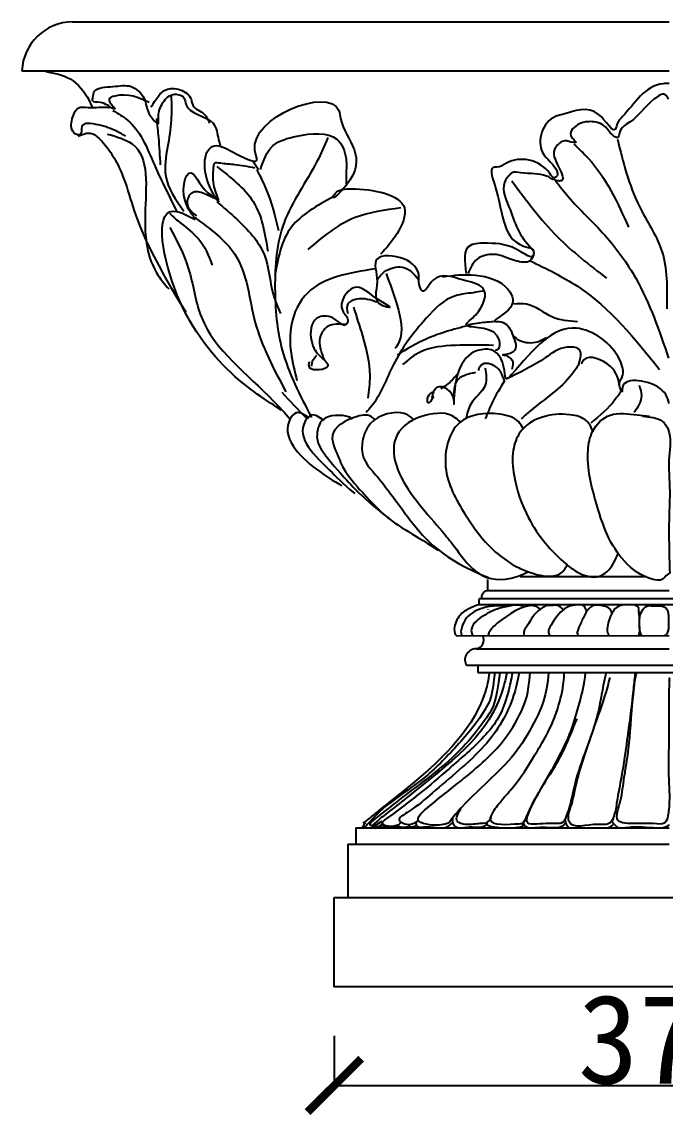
# Model space of a CAD drawing. Extents: x 3172 to 33391, y 13916 to 34175.
# Drawn here: x 11063 to 11424, y 20541 to 21155 of the extents above; entities that cross this region are included whole.
import ezdxf

# ---------------------------------------------------------------- set-up
doc = ezdxf.new("R2010")
doc.units = 0
doc.layers.get('0').update_dxf_attribs({"linetype": 'CONTINUOUS'})
doc.layers.get('DEFPOINTS').update_dxf_attribs({"linetype": 'CONTINUOUS'})
doc.dimstyles.new('ISO-25', dxfattribs={"dimtxt": 2.5, "dimasz": 2.5, "dimexe": 1.25, "dimexo": 0.625, "dimtad": 1, "dimdec": 4, "dimdsep": 46, "dimlunit": 6, "dimtxsty": 'Standard', "dimcen": 2.5, "dimadec": 0, "dimazin": 0, "dimtfac": 1, "dimtdec": 4, "dimtmove": 0, "dimatfit": 3, "dimfxl": 1, "dimtolj": 1, "dimtzin": 0, "dimarcsym": 0})

# ---------------------------------------------------------------- blocks, each defined once
blk = doc.blocks.new('_ARCHTICK')
at = {"color": 0, "linetype": 'ByBlock', "const_width": 0.15}
blk.add_lwpolyline([(-0.5, -0.5), (0.5, 0.5)], dxfattribs=at)
blk = doc.blocks.new('*D79')
at = {"color": 0, "linetype": 'ByBlock'}
for p, q in [((17919.97, 17815.6), (17919.97, 17786.6)), ((18294.97, 17815.6), (18294.97, 17786.6)), ((17919.97, 17787.85), (18294.97, 17787.85))]:
    blk.add_line(p, q, dxfattribs=at)
at = {"layer": 'DEFPOINTS', "color": 0, "linetype": 'ByBlock'}
for p in [(17919.97, 17816.22), (18294.97, 17816.22), (18294.97, 17787.85)]:
    blk.add_point(p, dxfattribs=at)
at = {"color": 0, "linetype": 'ByBlock', "xscale": 30, "yscale": 30, "zscale": 30, "rotation": 180}
blk.add_blockref('_ARCHTICK', (17919.97, 17787.85), dxfattribs=at)
at = {"color": 0, "linetype": 'ByBlock', "xscale": 30, "yscale": 30, "zscale": 30}
blk.add_blockref('_ARCHTICK', (18294.97, 17787.85), dxfattribs=at)
at = {"color": 0, "linetype": 'ByBlock', "insert": (18107.47, 17813.48), "char_height": 50, "attachment_point": 5}
blk.add_mtext('\\A1;375', dxfattribs=at)
blk = doc.blocks.new('A$C345E5835')
for p, q in [((44.86888, 647.41407), (379.30682, 647.41407)), ((16.58114, 620.00716), (379.30682, 620.00716)), ((277.5124, 334.71644), (277.5124, 328.39111)), ((295.81142, 336.36555), (365.68539, 336.36555)), ((277.5124, 328.39111), (379.30682, 328.39111)), ((272.83348, 320.34598), (272.83348, 323.76151)), ((485.58013, 323.76151), (272.83348, 323.76151)), ((485.58013, 320.36825), (272.83348, 320.36825)), ((259.94402, 303.1799), (379.30682, 303.05169)), ((271.21676, 295.83938), (379.30682, 295.83938)), ((492.74897, 286.43762), (265.86467, 286.43762)), ((272.1043, 286.43762), (272.1043, 282.56382)), ((272.1043, 282.56382), (486.5084, 282.56382)), ((203.75142, 195.31469), (203.75142, 186.58162)), ((203.75142, 195.31469), (379.30682, 195.31469)), ((199.22958, 186.21394), (199.18902, 156.05984)), ((199.22958, 186.21394), (379.40683, 186.21394)), ((199.18902, 156.05984), (379.30658, 156.25007))]:
    blk.add_line(p, q)
blk.add_lwpolyline([(191.63166, 156.24998), (566.81445, 156.24998), (566.81445, 106.25001), (191.63166, 106.25001)], close=True)
blk.add_arc((45.29829, 618.66005), 28.75722, 90.85558526, 177.31503727)
at = {"extrusion": (0, 0, -1)}
for centre, major_axis, start_param, end_param in [((277.61142, 324.48931), (0, 3.91764), 4.525528987, 6.193262157), ((271.30925, 300.47604), (0, 4.63793), 0.95254203, 3.165057838)]:
    blk.add_ellipse(centre, major_axis=major_axis, ratio=0.85, start_param=start_param, end_param=end_param, dxfattribs=at)
blk.add_ellipse((271.92783, 289.65006), major_axis=(-7.08028, 0), ratio=0.878605374, start_param=-1.470196288, end_param=0.5426469)
blk.add_spline([(29.90429, 619.59219), (43.59928, 615.39017), (54.09664, 603.67977), (56.2937, 598.80044)], degree=3)
for points, knots in [([(74.70718, 583.36484), (72.98182, 584.30199), (68.06918, 586.97037), (61.35582, 589.56298), (48.36899, 591.67056), (50.8043, 583.94504), (46.62329, 584.07117), (43.52509, 587.59212), (44.48344, 593.35898), (47.44873, 600.0309), (55.58826, 599.05263), (60.16571, 599.713), (67.56306, 599.35684), (60.70714, 603.04789), (55.92764, 602.05828), (56.43425, 605.64889), (57.16698, 610.78747), (67.94068, 610.79017), (77.97901, 612.86137), (87.17227, 603.98313), (85.54968, 597.24368), (93.72584, 588.61337), (92.57246, 595.87324), (94.46337, 600.84477), (99.66661, 607.98232), (108.14433, 606.00386), (107.90156, 595.97864), (125.30348, 594.49071), (126.15419, 583.32415), (127.4436, 579.1641), (127.80865, 577.98635)], [0, 0, 0, 0, 9.838417282, 28.012975677, 43.295341969, 51.89343413, 55.268777737, 60.040112693, 75.215603434, 87.378066869, 92.441089513, 112.693172855, 114.380844659, 124.219259979, 131.177350958, 134.549682234, 141.502286714, 159.120813638, 175.99754614, 192.697201372, 214.027608924, 223.570268325, 228.628765239, 244.175101769, 258.489093429, 269.161921776, 276.114526256, 308.522374621, 326.127765352, 333.080369832, 333.080369832, 333.080369832, 333.080369832]), ([(87.98255, 602.18955), (82.07692, 604.90821), (75.0749, 608.13161), (62.97441, 603.9979), (71.17587, 597.35327), (66.89017, 598.97918), (65.51654, 599.5003)], [0, 0, 0, 0, 32.767453827, 38.850770627, 50.163935046, 55.500345788, 55.500345788, 55.500345788, 55.500345788]), ([(89.00373, 599.5003), (90.24719, 601.61999), (92.36333, 605.22728), (97.33913, 610.55339), (105.92569, 610.14984), (111.8146, 605.54197), (111.95807, 598.88947), (119.40505, 596.81205), (120.96221, 592.51925), (121.68156, 590.53616)], [0, 0, 0, 0, 13.597295646, 23.139955048, 36.64133671, 50.955328371, 57.90793285, 71.084259158, 82.397426814, 82.397426814, 82.397426814, 82.397426814]), ([(161.96464, 429.68485), (147.84067, 438.88071), (101.48981, 465.71332), (90.17948, 551.56791), (116.74884, 534.07816), (103.79521, 547.69713), (110.40702, 573.22137), (118.06113, 551.05755), (125.62744, 549.20014), (127.73179, 544.71291), (115.68739, 562.28499), (119.16724, 582.51969), (135.2777, 574.31221), (150.72263, 565.90319), (139.18466, 592.03543), (193.02389, 612.96322), (196.22271, 581.46336), (214.78631, 570.05774), (189.46118, 546.42374), (193.36322, 553.66612), (209.00783, 554.37078), (236.64387, 549.5037), (227.44642, 527.99355), (220.87721, 520.63774), (217.66146, 517.03694)], [0, 0, 0, 0, 154.898220457, 222.885654733, 236.489124306, 249.939739106, 287.162605419, 317.194186285, 323.277503085, 327.048557891, 336.882834124, 387.580297758, 404.199504654, 427.703372083, 437.960168728, 526.299575416, 534.897662417, 605.897383968, 622.5970392, 626.368094006, 642.377339958, 695.337569762, 723.147993137, 749.816342402, 749.816342402, 749.816342402, 749.816342402]), ([(379.30682, 612.78616), (378.16686, 612.82873), (366.66005, 613.06547), (358.77553, 599.53482), (350.24596, 591.28249), (348.86564, 582.9369), (338.26994, 602.89651), (324.73941, 596.52756), (309.05742, 593.22915), (302.88467, 574.30979), (315.97041, 567.20986), (317.00928, 561.33878), (314.54279, 559.0476), (308.16607, 570.16722), (292.99251, 572.759), (284.53164, 565.66459), (278.02058, 566.26235), (287.72126, 541.09326), (285.12074, 523.8013), (303.8687, 520.10986), (303.42847, 513.59415), (290.97465, 522.68557), (281.87923, 523.29752), (263.05424, 523.26554), (264.6267, 513.00378), (265.65702, 506.27997)], [1.108560165, 1.108560165, 1.108560165, 1.108560165, 6.678471765, 57.703157895, 66.271540066, 72.769821321, 94.797806156, 128.19015775, 135.229256294, 174.980470825, 199.045147802, 203.493483754, 206.640335807, 212.934045029, 254.519426647, 264.473321607, 266.699481273, 284.49282508, 358.237972623, 363.214920103, 369.887424031, 381.874168467, 414.285313006, 430.02633594, 459.941830437, 459.941830437, 459.941830437, 459.941830437]), ([(100.23673, 605.7752), (100.37349, 601.27842), (100.66633, 591.65008), (98.1867, 576.9331), (94.98794, 558.73987), (102.87022, 547.6089), (107.38501, 541.23335)], [0, 0, 0, 0, 25.292488383, 54.155350864, 84.553221589, 125.307503233, 125.307503233, 125.307503233, 125.307503233]), ([(379.01945, 603.98238), (378.42448, 605.12128), (376.72205, 608.38008), (365.8552, 600.68722), (361.28245, 592.61411), (351.26623, 588.0378), (351.10551, 581.65567), (345.6628, 584.87771), (343.79738, 590.4063), (334.45938, 592.00304), (327.28163, 590.0908), (321.48553, 584.21107), (328.21746, 579.65127), (324.20317, 579.83196), (320.47256, 581.86039), (312.58317, 575.24839), (316.44796, 568.27534), (321.37132, 557.99087), (314.83272, 558.2454), (308.83007, 563.13345), (299.84639, 561.61365), (291.98339, 563.69294), (289.14213, 560.82234), (284.34754, 554.50395), (290.56888, 542.60849), (294.25895, 529.38507), (300.41857, 522.30813), (303.45198, 518.82298)], [0, 0, 0, 0, 6.081228124, 17.400467682, 49.627956137, 65.179527328, 70.512131358, 74.285206897, 89.836780984, 103.752955926, 114.425791135, 128.833987404, 134.915215528, 136.602887331, 145.208070627, 156.010685955, 178.189194292, 191.783683171, 195.159026778, 206.478259867, 230.345146221, 238.783512472, 241.169176043, 251.003455999, 280.111982295, 305.181172917, 329.506096614, 329.506096614, 329.506096614, 329.506096614]), ([(67.5589, 597.70747), (70.42612, 596.02691), (81.75698, 589.38554), (90.23345, 567.36528), (98.76084, 550.31162), (103.30028, 541.23335)], [0, 0, 0, 0, 16.871308965, 66.673201045, 123.362046369, 123.362046369, 123.362046369, 123.362046369]), ([(92.06728, 593.2254), (92.42832, 589.64103), (93.29995, 580.98762), (93.81054, 572.31164), (94.10964, 567.22937)], [0, 0, 0, 0, 20.304251942, 49.018710359, 49.018710359, 49.018710359, 49.018710359]), ([(48.15644, 583.36484), (49.8045, 584.01708), (54.81938, 586.00181), (59.83756, 582.43839), (67.14265, 573.97475), (75.93788, 557.33726), (83.16254, 525.63181), (108.43284, 484.54655)], [0, 0, 0, 0, 9.087280614, 27.651692152, 54.320041417, 99.230414353, 136.257649562, 136.257649562, 136.257649562, 136.257649562]), ([(64.38005, 584.51018), (69.55075, 583.07545), (89.22716, 577.61575), (83.91309, 539.65526), (86.89737, 511.92068), (96.76277, 500.11439), (98.84057, 497.6278)], [0, 0, 0, 0, 27.045379357, 102.917565469, 169.769603395, 187.606384951, 187.606384951, 187.606384951, 187.606384951]), ([(150.26344, 564.54692), (151.96374, 569.63639), (155.1356, 579.13064), (172.80383, 584.54107), (193.4794, 586.29848), (199.18794, 570.90734), (198.19687, 562.46959), (198.24657, 557.67727), (198.259, 556.47919)], [0, 0, 0, 0, 27.91547743, 52.075494399, 89.357146511, 111.280203684, 131.514195153, 138.258857705, 138.258857705, 138.258857705, 138.258857705]), ([(188.04718, 582.47521), (186.11279, 577.95775), (179.14359, 561.68228), (160.04156, 536.21476), (157.55041, 498.73988), (160.47779, 461.0562), (172.4577, 437.94634), (178.85654, 425.60265)], [0, 0, 0, 0, 27.244206022, 98.155040313, 167.800933373, 233.906991812, 309.699315107, 309.699315107, 309.699315107, 309.699315107]), ([(325.91798, 578.88276), (328.72654, 576.24488), (342.79841, 563.02813), (350.43834, 545.94376), (356.55344, 532.2692)], [0, 0, 0, 0, 20.312139752, 101.770981305, 101.770981305, 101.770981305, 101.770981305]), ([(350.42635, 581.57201), (353.56656, 568.75248), (358.83104, 547.26085), (378.76481, 518.30235), (378.27242, 497.90744), (377.99827, 486.55205)], [0, 0, 0, 0, 73.657807471, 123.485580395, 186.078824574, 186.078824574, 186.078824574, 186.078824574]), ([(147.19989, 565.44334), (143.38966, 566.13452), (136.83178, 567.32412), (129.92843, 567.738), (123.76988, 568.79663), (123.73436, 562.84502), (123.16309, 556.55), (125.43884, 550.85934), (126.77625, 547.51504)], [0, 0, 0, 0, 18.868227103, 32.474492621, 37.537515264, 44.490119744, 57.979448662, 77.205884282, 77.205884282, 77.205884282, 77.205884282]), ([(125.75507, 566.33975), (133.5931, 560.25524), (149.8682, 547.62121), (152.81865, 528.65956), (154.34816, 518.82977)], [0, 0, 0, 0, 50.153603832, 104.140265473, 104.140265473, 104.140265473, 104.140265473]), ([(148.22107, 564.54692), (150.01283, 560.98821), (155.51543, 550.05916), (158.47762, 538.36767), (160.47526, 530.48316)], [0, 0, 0, 0, 21.923057172, 67.327209648, 67.327209648, 67.327209648, 67.327209648]), ([(126.77625, 547.51504), (124.77774, 548.36828), (120.6101, 550.14761), (115.11269, 552.86464), (109.42011, 550.38526), (108.2222, 543.34092), (112.46704, 540.11341), (114.52206, 538.5509)], [0, 0, 0, 0, 11.319233089, 23.604849022, 27.377931031, 41.213262573, 54.19701187, 54.19701187, 54.19701187, 54.19701187]), ([(291.19779, 558.26523), (299.1641, 547.39434), (314.07394, 527.04828), (334.69569, 511.03932), (344.29926, 503.58393)], [0, 0, 0, 0, 72.546653403, 135.779088909, 135.779088909, 135.779088909, 135.779088909]), ([(315.70616, 558.26523), (318.03415, 555.23947), (326.32071, 544.46914), (344.30295, 528.27611), (365.52941, 498.54108), (373.83196, 474.05949), (379.01945, 458.7632)], [0, 0, 0, 0, 20.588329828, 73.285146916, 127.097798805, 216.712079078, 216.712079078, 216.712079078, 216.712079078]), ([(125.75507, 546.61863), (129.53189, 543.40062), (139.77225, 534.67542), (155.05052, 518.24254), (155.38191, 498.09348), (159.97369, 487.41189), (161.49644, 483.8696)], [0, 0, 0, 0, 26.24231733, 71.152690266, 114.143130432, 135.473537983, 135.473537983, 135.473537983, 135.473537983]), ([(191.11072, 549.30787), (182.08381, 544.32953), (163.58407, 534.12693), (160.17733, 515.11742), (158.43289, 505.38355)], [0, 0, 0, 0, 50.329901627, 103.146064432, 103.146064432, 103.146064432, 103.146064432]), ([(228.89446, 543.03297), (220.03936, 541.8757), (199.88953, 539.24233), (185.10273, 526.73629), (176.81417, 519.72619)], [0, 0, 0, 0, 43.387834571, 98.729261225, 98.729261225, 98.729261225, 98.729261225]), ([(99.27919, 540.07289), (101.41005, 538.14069), (106.73721, 533.31019), (117.7365, 525.46046), (121.19661, 516.25576), (123.1754, 510.99171)], [0, 0, 0, 0, 15.225233566, 38.06307866, 68.57053309, 68.57053309, 68.57053309, 68.57053309]), ([(113.50088, 537.65448), (122.1305, 531.32959), (142.52757, 516.38002), (144.60132, 477.12829), (157.72571, 452.67755), (164.55999, 439.94528)], [0, 0, 0, 0, 53.689643155, 126.901412001, 206.446938721, 206.446938721, 206.446938721, 206.446938721]), ([(99.57378, 532.10494), (103.46239, 524.68899), (111.82336, 508.74384), (115.84588, 469.69738), (147.09585, 446.78457), (163.91689, 428.00932), (167.02845, 424.53627)], [0, 0, 0, 0, 47.002143707, 101.060040289, 215.75638787, 241.788329941, 241.788329941, 241.788329941, 241.788329941]), ([(281.99593, 463.25206), (285.06348, 463.01212), (285.32652, 478.84147), (259.45293, 473.97145), (274.65672, 485.13759), (279.40183, 499.38241), (262.0651, 502.54195), (248.2757, 508.17467), (241.30263, 492.73247), (238.72126, 501.40786), (239.7984, 507.84305), (231.8538, 516.40023), (211.01146, 517.2918), (218.09052, 501.32111), (212.1184, 489.31979), (225.10999, 486.71868), (212.06925, 493.27411), (203.65556, 504.52889), (192.09318, 486.86473), (200.51977, 481.20717), (197.26585, 475.32037), (191.14816, 483.25343), (178.4414, 482.25667), (177.7709, 470.70382), (180.46114, 463.40028), (183.97503, 459.32078), (192.61816, 452.88643), (176.39203, 450.83308), (177.51566, 455.61625), (177.83535, 456.97716)], [0, 0, 0, 0, 15.269045659, 46.292529688, 59.466731337, 88.915734064, 109.304848101, 136.30762589, 151.859192372, 162.524393194, 169.269059561, 190.870053934, 216.185152687, 239.791475433, 265.585740177, 272.543831157, 280.979485639, 311.95439892, 337.640879152, 350.484117516, 354.255172322, 367.858641895, 383.047702594, 407.190871371, 417.856072193, 426.289619649, 438.452079911, 455.412843414, 462.157505966, 462.157505966, 462.157505966, 462.157505966]), ([(303.45198, 517.03015), (302.93815, 515.63057), (301.5045, 511.72556), (290.76207, 513.47339), (282.63915, 518.4339), (270.30672, 515.13881), (267.92738, 509.30728), (266.68942, 506.27318)], [0, 0, 0, 0, 7.542113024, 21.043501918, 42.389166679, 58.398413836, 75.762213657, 75.762213657, 75.762213657, 75.762213657]), ([(215.6191, 502.69431), (216.81042, 504.29517), (219.94513, 508.50745), (231.38444, 511.92559), (236.41321, 505.91381), (239.10628, 502.69431)], [0, 0, 0, 0, 10.800495644, 28.419029496, 48.733299347, 48.733299347, 48.733299347, 48.733299347]), ([(301.40961, 513.44449), (310.57479, 508.98939), (340.37962, 494.50155), (360.19294, 469.67826), (373.91354, 452.4883)], [0, 0, 0, 0, 51.509790929, 167.507985119, 167.507985119, 167.507985119, 167.507985119]), ([(214.59791, 508.96921), (200.09239, 506.56223), (177.62355, 502.83385), (163.96397, 473.57472), (168.12533, 456.64326), (170.68708, 446.22018)], [0, 0, 0, 0, 67.371748076, 104.357821747, 163.590413141, 163.590413141, 163.590413141, 163.590413141]), ([(220.72501, 506.27997), (222.84049, 500.44583), (227.28822, 488.1798), (231.12062, 472.58969), (226.57106, 465.32958), (225.83092, 464.14848)], [0, 0, 0, 0, 35.210779382, 74.029296786, 81.571406398, 81.571406398, 81.571406398, 81.571406398]), ([(252.38165, 504.48714), (258.44341, 505.24064), (271.27082, 506.83513), (289.64192, 500.78454), (294.32909, 486.465), (278.40228, 478.94703), (285.1196, 479.62087), (289.77419, 476.97481), (292.12293, 470.59421), (295.60254, 461.4733), (284.50079, 460.46012), (287.69062, 460.65923), (289.27649, 459.58783), (292.42008, 457.34308), (291.68564, 454.45655), (291.18657, 452.49509)], [0, 0, 0, 0, 30.424881498, 64.382588938, 86.302746046, 103.002396162, 106.377739769, 113.923897318, 129.008123191, 146.204300934, 153.162391913, 154.850063717, 158.623139257, 163.394471516, 173.511465343, 173.511465343, 173.511465343, 173.511465343]), ([(215.6191, 490.1445), (211.98605, 491.39966), (206.45864, 493.3093), (197.938, 489.71651), (198.82864, 485.83663), (199.28018, 483.8696)], [0, 0, 0, 0, 18.868227784, 28.706645066, 38.823638894, 38.823638894, 38.823638894, 38.823638894]), ([(274.84766, 496.41941), (273.15598, 496.10041), (268.08095, 495.14344), (255.29097, 494.15919), (239.69521, 477.98519), (224.21722, 457.50455), (217.59642, 437.41055), (210.54096, 429.47212), (209.492, 428.29189)], [0, 0, 0, 0, 8.605183295, 25.815549886, 61.682086963, 119.248778629, 167.540804237, 175.974348641, 175.974348641, 175.974348641, 175.974348641]), ([(202.34373, 487.45526), (204.09911, 482.10385), (208.23336, 469.5003), (212.51402, 452.28205), (211.03918, 440.54548), (210.51318, 436.35962)], [0, 0, 0, 0, 31.502195693, 74.193457049, 97.860031244, 97.860031244, 97.860031244, 97.860031244]), ([(292.21897, 489.2413), (294.66553, 489.44089), (302.74648, 490.10014), (312.45051, 480.58997), (322.99876, 479.76757), (327.96035, 479.38074)], [0, 0, 0, 0, 11.813709859, 39.020644616, 63.183502379, 63.183502379, 63.183502379, 63.183502379]), ([(266.6782, 477.5947), (268.37602, 477.91702), (273.08908, 478.81176), (277.89811, 479.16289), (280.97475, 479.38753)], [0, 0, 0, 0, 8.605190387, 23.887556679, 23.887556679, 23.887556679, 23.887556679]), ([(198.259, 477.5947), (194.51793, 477.93087), (188.09416, 478.50811), (182.25283, 469.95551), (183.9865, 463.04564), (185.65728, 458.76415), (186.00481, 457.87357)], [0, 0, 0, 0, 16.960756307, 29.123219742, 49.427471684, 54.760072095, 54.760072095, 54.760072095, 54.760072095]), ([(268.72056, 477.5947), (259.96539, 475.34969), (244.99405, 471.51072), (232.17474, 463.77481), (226.8521, 460.56282)], [0, 0, 0, 0, 44.838006981, 76.672975211, 76.672975211, 76.672975211, 76.672975211]), ([(379.30682, 433.44953), (378.59036, 436.87314), (374.52838, 445.53467), (352.07904, 448.81527), (353.26133, 439.09576), (350.19898, 444.67379), (354.70862, 448.89937), (350.73765, 464.77942), (320.85652, 485.64446), (302.81335, 462.97789), (287.52165, 445.50406), (287.10976, 457.02633), (282.75474, 463.85975), (264.23701, 463.65472), (258.86804, 450.59256), (258.70194, 431.81858), (259.36313, 439.90019), (248.61164, 445.91225), (246.90417, 438.99233), (246.25456, 436.35962)], [9.509637724, 9.509637724, 9.509637724, 9.509637724, 28.918013275, 62.384355593, 64.608523569, 69.58280215, 80.924267412, 98.856332945, 150.997761784, 228.503055953, 234.796765175, 243.967731629, 271.125146793, 273.351306459, 334.071593201, 338.519932968, 342.968272735, 363.484664716, 376.083431035, 376.083431035, 376.083431035, 376.083431035]), ([(291.19779, 472.20942), (292.148, 471.24693), (295.38316, 467.96997), (303.73588, 466.53576), (308.6504, 469.31422), (310.60025, 470.41659)], [0, 0, 0, 0, 7.15699583, 24.367362421, 35.686601979, 35.686601979, 35.686601979, 35.686601979]), ([(178.85654, 454.28792), (179.08013, 455.52857), (179.49928, 457.85439), (181.14993, 459.70117), (181.92008, 460.56282)], [0, 0, 0, 0, 6.95260448, 13.033832604, 13.033832604, 13.033832604, 13.033832604]), ([(280.97475, 465.94131), (273.90272, 466.08154), (260.29216, 466.35143), (241.25493, 464.65497), (233.14011, 457.87742), (229.91565, 455.18433)], [0, 0, 0, 0, 35.44114404, 68.208591576, 89.813822231, 89.813822231, 89.813822231, 89.813822231]), ([(328.80172, 455.49571), (329.74338, 458.82273), (331.37157, 464.57533), (318.75088, 465.79379), (307.29133, 456.38456), (295.81572, 450.81923), (288.39144, 447.21869)], [0, 0, 0, 0, 15.569179647, 26.920006605, 49.834869592, 91.827372701, 91.827372701, 91.827372701, 91.827372701]), ([(351.70087, 442.48896), (350.96888, 446.64026), (349.46144, 455.18933), (332.89949, 461.66115), (330.53603, 456.3638), (330.14873, 455.49571)], [0, 0, 0, 0, 23.957979453, 49.33849951, 54.312784739, 54.312784739, 54.312784739, 54.312784739]), ([(287.04443, 446.03626), (285.96342, 449.17808), (284.19828, 454.30824), (274.66416, 456.94282), (272.94089, 453.41089), (272.22734, 451.94842)], [0, 0, 0, 0, 17.93576227, 29.286589228, 37.308147162, 37.308147162, 37.308147162, 37.308147162]), ([(328.80172, 455.49571), (327.51345, 453.48467), (320.91237, 443.18011), (307.55867, 434.70214), (298.24712, 426.34442), (296.4735, 424.75248)], [0, 0, 0, 0, 12.97208791, 66.468626669, 79.056050229, 79.056050229, 79.056050229, 79.056050229]), ([(251.36047, 441.73811), (252.77509, 442.58543), (256.39897, 444.75601), (258.97852, 447.89326), (260.55111, 449.80584)], [0, 0, 0, 0, 8.435654482, 21.609859061, 21.609859061, 21.609859061, 21.609859061]), ([(270.88032, 450.76599), (267.22435, 449.9429), (258.20513, 447.91236), (258.55136, 439.32085), (258.75724, 434.21193)], [0, 0, 0, 0, 16.951554162, 41.819223436, 41.819223436, 41.819223436, 41.819223436]), ([(276.26836, 453.13085), (276.80139, 449.82599), (278.05532, 442.05144), (267.52144, 434.76237), (266.07436, 427.62386), (265.49229, 424.75248)], [0, 0, 0, 0, 17.793343808, 41.858024799, 58.05130486, 58.05130486, 58.05130486, 58.05130486]), ([(287.04443, 446.03626), (284.66274, 442.14723), (280.46107, 435.28642), (277.53556, 427.93623), (276.26836, 424.75248)], [0, 0, 0, 0, 24.871406025, 43.87679927, 43.87679927, 43.87679927, 43.87679927]), ([(362.47695, 443.67139), (363.16006, 441.68403), (364.98789, 436.36634), (361.78734, 431.40618), (359.78293, 428.29977)], [0, 0, 0, 0, 11.341469003, 30.346864789, 30.346864789, 30.346864789, 30.346864789]), ([(247.27574, 437.25604), (246.04041, 435.23978), (243.81714, 431.61104), (243.60765, 438.0114), (246.0291, 439.28803), (247.27574, 439.94528)], [0, 0, 0, 0, 8.433543114, 15.17820948, 22.335200194, 22.335200194, 22.335200194, 22.335200194]), ([(353.04788, 441.30653), (351.75916, 439.29771), (347.18428, 432.16655), (340.40579, 426.47551), (335.53676, 422.38761)], [0, 0, 0, 0, 12.972087457, 46.050102863, 46.050102863, 46.050102863, 46.050102863]), ([(177.51246, 425.15678), (174.99632, 426.96682), (170.86811, 429.93652), (159.75866, 416.45952), (177.15029, 398.51868), (191.0833, 390.00151), (195.95985, 387.38084)], [0, 0, 0, 0, 13.053206449, 21.416304799, 78.022532111, 105.842298934, 105.842298934, 105.842298934, 105.842298934]), ([(185.87227, 423.84645), (183.35613, 425.65648), (179.22791, 428.62619), (168.11846, 415.14918), (187.0833, 398.69443), (195.61153, 389.01876), (203.27468, 382.79468)], [0, 0, 0, 0, 13.053206449, 21.416304799, 78.022532111, 105.842298934, 105.842298934, 105.842298934, 105.842298934]), ([(201.7972, 424.61588), (201.20703, 425.09392), (198.85665, 426.99774), (184.37467, 427.49371), (181.20815, 414.61407), (184.40296, 406.20066), (195.05233, 394.51536), (207.10626, 380.50159), (224.89935, 366.86111)], [0, 0, 0, 0, 4.241705343, 16.892826405, 23.699765818, 35.076902926, 67.415182052, 103.990520289, 103.990520289, 103.990520289, 103.990520289]), ([(214.28291, 424.17226), (213.78483, 424.85907), (211.80252, 427.00804), (206.21596, 427.44981), (187.59777, 418.82078), (192.92246, 405.73324), (197.35315, 394.91526), (208.15123, 382.46709), (222.78088, 367.07067), (232.53399, 362.15693), (249.88437, 351.10972)], [5.147515133, 5.147515133, 5.147515133, 5.147515133, 9.859084831, 21.788703973, 31.773359558, 49.684597712, 68.236347129, 99.177331006, 138.834710773, 170.560602577, 170.560602577, 170.560602577, 170.560602577]), ([(236.1687, 424.28738), (234.73754, 425.77112), (229.18463, 430.11845), (211.34515, 426.14084), (204.40988, 404.15669), (217.12454, 391.98085), (236.36556, 363.79484), (252.38852, 346.10534), (278.02163, 335.70831)], [5.69934258, 5.69934258, 5.69934258, 5.69934258, 16.898327852, 43.832032012, 60.488499477, 98.577850249, 156.807849884, 237.335610366, 237.335610366, 237.335610366, 237.335610366]), ([(262.49898, 422.75955), (260.56809, 424.56977), (255.26697, 429.53964), (223.67451, 423.77332), (221.74805, 395.02481), (247.94795, 366.95273), (264.30406, 346.77829), (274.96594, 329.09936), (298.08316, 337.6088), (300.26834, 339.08436)], [0, 0, 0, 0, 14.307890494, 39.281405425, 105.022149979, 165.151466776, 184.952233306, 256.243136989, 270.353077304, 270.353077304, 270.353077304, 270.353077304]), ([(297.56778, 419.29268), (296.833, 420.65821), (294.04915, 425.28547), (280.75252, 428.96805), (257.65978, 426.18245), (250.64499, 395.02481), (262.97436, 374.39352), (274.91843, 355.79154), (288.75346, 343.63251), (302.64542, 338.04453), (310.78973, 335.83687), (319.06257, 337.44885), (321.20736, 340.98911), (322.46512, 343.06521)], [2.551179003, 2.551179003, 2.551179003, 2.551179003, 11.04572593, 32.582468253, 73.44392667, 119.181944734, 171.318338463, 202.589383811, 248.214592841, 263.242404227, 284.985085011, 294.078581824, 306.972584018, 306.972584018, 306.972584018, 306.972584018]), ([(336.79466, 417.22549), (335.88465, 419.72572), (333.36883, 425.00582), (316.99498, 429.44853), (297.09386, 423.85731), (290.95344, 406.05345), (292.29905, 389.2526), (300.1998, 366.15086), (314.71041, 348.47717), (328.67022, 337.72841), (338.05949, 334.59055), (346.83995, 340.24315), (349.19508, 345.44675), (350.77458, 349.25004)], [5.408943512, 5.408943512, 5.408943512, 5.408943512, 19.634217897, 37.930493528, 92.293692742, 112.421636307, 139.129298732, 186.309670441, 248.272152927, 262.09313318, 285.988256041, 294.927889422, 317.413657935, 317.413657935, 317.413657935, 317.413657935]), ([(379.68008, 338.43348), (378.70507, 337.6547), (377.32011, 336.54848), (374.82124, 333.60504), (366.42886, 335.35413), (356.11168, 341.60755), (344.81935, 356.8873), (337.69846, 379.37126), (332.28462, 400.65165), (335.61646, 418.78887), (346.11011, 429.35599), (358.77885, 427.05906), (366.03547, 426.46646), (368.32718, 426.27931)], [0, 0, 0, 0, 6.985142072, 9.922053648, 20.829627645, 46.561643623, 79.582071374, 122.751134253, 179.941184497, 200.129055516, 225.131153486, 252.835383691, 265.623103393, 265.623103393, 265.623103393, 265.623103393]), ([(364.40579, 426.16537), (368.48117, 425.92405), (374.66171, 425.55808), (381.12995, 416.04981), (378.41308, 401.9769), (380.04126, 386.65032), (378.95214, 364.71813), (379.37028, 349.46151), (379.68008, 338.15759)], [0, 0, 0, 0, 20.911129138, 31.712909451, 59.755194777, 97.122881122, 119.443578962, 183.2759796, 183.2759796, 183.2759796, 183.2759796]), ([(272.83348, 320.34598), (271.88173, 320.26487), (270.84989, 319.94198), (264.7827, 317.56194), (260.24471, 312.86365), (258.16112, 306.48541), (259.74399, 303.1799)], [6.764544279, 6.764544279, 6.764544279, 6.764544279, 10.606290335, 23.846578515, 37.316076948, 50.135295449, 50.135295449, 50.135295449, 50.135295449]), ([(290.52051, 319.71204), (286.45662, 320.03054), (279.63962, 319.59132), (274.15878, 318.80227), (266.67913, 315.09334), (263.49244, 310.21975), (262.44872, 305.10907), (263.01462, 303.41269)], [3.385206773, 3.385206773, 3.385206773, 3.385206773, 4.656630874, 9.316272642, 22.038278031, 44.109085153, 49.314985474, 49.314985474, 49.314985474, 49.314985474]), ([(297.62333, 319.32323), (297.41457, 319.53251), (295.55796, 321.05305), (282.32403, 318.53932), (274.82985, 314.06798), (268.50636, 309.80414), (268.34174, 305.03331), (269.20231, 303.2575)], [4.257155611, 4.257155611, 4.257155611, 4.257155611, 5.881788894, 17.636184975, 29.599279707, 48.072090739, 52.370855109, 52.370855109, 52.370855109, 52.370855109]), ([(306.88951, 317.79932), (306.12644, 318.87553), (300.78, 321.95847), (288.08225, 314.61559), (278.96843, 306.96654), (277.86506, 303.41269)], [0, 0, 0, 0, 6.55395412, 35.151459614, 50.9795353, 50.9795353, 50.9795353, 50.9795353]), ([(319.9184, 317.79932), (318.87444, 318.80929), (317.13008, 320.49686), (313.52704, 319.98557), (310.56201, 320.17866), (306.62639, 317.90612), (303.08227, 314.52546), (300.53264, 309.3178), (298.14335, 306.64797), (297.79504, 304.80941), (298.14862, 303.10231)], [0, 0, 0, 0, 7.09429024, 11.853885044, 17.064130477, 21.51801596, 34.376531082, 42.693685446, 52.944085719, 54.266156071, 54.266156071, 54.266156071, 54.266156071]), ([(333.00907, 316.88002), (332.72138, 317.94283), (332.00771, 320.57937), (326.51318, 320.55897), (319.13952, 318.38639), (315.29861, 311.98653), (310.91185, 305.86932), (312.38029, 303.2575)], [0, 0, 0, 0, 5.620691963, 13.943478894, 22.152462012, 44.304943347, 55.034563617, 55.034563617, 55.034563617, 55.034563617]), ([(347.14699, 315.7309), (346.92674, 316.67778), (346.43689, 318.78368), (341.81756, 319.86041), (336.04879, 321.00536), (332.29179, 315.51882), (329.93456, 310.4249), (328.38537, 306.83773), (327.53161, 304.50697), (328.41837, 303.27983)], [0, 0, 0, 0, 5.060516287, 11.254725887, 21.648287446, 31.172225734, 42.981453651, 53.10248264, 54.780197108, 54.780197108, 54.780197108, 54.780197108]), ([(362.3746, 316.03821), (362.43914, 317.11623), (362.64908, 320.62245), (355.39854, 320.73824), (349.11613, 319.41707), (345.65678, 312.71181), (344.34044, 307.70349), (344.83922, 304.35054), (345.56709, 303.20224)], [0, 0, 0, 0, 5.497228989, 17.879613765, 25.63562825, 37.873734905, 54.932289735, 55.870976932, 55.870976932, 55.870976932, 55.870976932]), ([(363.86495, 303.27983), (362.84709, 305.38932), (362.9429, 310.17314), (362.2779, 314.93768), (366.17782, 319.96502), (370.86183, 320.66939), (374.27242, 320.00065), (376.18714, 320.31387), (376.79965, 320.41407)], [71.942737081, 71.942737081, 71.942737081, 71.942737081, 77.847556955, 93.464532378, 101.33676389, 108.90890571, 115.427307712, 118.493265224, 118.493265224, 118.493265224, 118.493265224]), ([(368.99441, 319.90237), (369.67333, 319.89926), (372.42355, 319.88667), (378.20599, 320.11957), (379.09001, 314.47929), (378.83844, 310.21823), (379.14529, 306.82769), (378.28525, 304.35993), (377.49384, 303.39452), (376.7847, 303.11368), (376.62681, 303.05115)], [0, 0, 0, 0, 3.440131389, 13.93568479, 23.117770314, 29.99189112, 39.165346197, 41.580882385, 44.564676018, 45.419229495, 45.419229495, 45.419229495, 45.419229495]), ([(362.33217, 316.42037), (362.46871, 314.5794), (362.68482, 311.66546), (362.46881, 307.6075), (362.87453, 305.30978), (362.09704, 303.27983)], [0, 0, 0, 0, 10.384306821, 16.436559406, 23.030396589, 23.030396589, 23.030396589, 23.030396589]), ([(281.61763, 282.56382), (280.35974, 269.92474), (275.01856, 258.07595), (261.7754, 242.56237), (238.50587, 218.24694), (220.6424, 209.62601), (208.18498, 194.8157), (206.70011, 195.52651), (208.98732, 197.98878), (209.35569, 198.38534)], [1.495768759, 1.495768759, 1.495768759, 1.495768759, 17.753598602, 74.049145534, 129.751034198, 225.048501069, 230.927673878, 246.240333226, 249.179919631, 249.179919631, 249.179919631, 249.179919631]), ([(278.62089, 282.56382), (277.96018, 277.82501), (272.55628, 254.41468), (250.52175, 231.27556), (218.52699, 206.75237), (212.88589, 201.88928), (207.71489, 197.91039)], [860.511095193, 860.511095193, 860.511095193, 860.511095193, 882.254815529, 1050.428122672, 1095.533165017, 1104.042131708, 1104.042131708, 1104.042131708, 1104.042131708]), ([(284.51886, 282.56382), (282.31998, 265.63623), (276.41152, 255.5987), (260.83522, 235.04669), (233.33487, 215.37329), (218.76204, 203.65767), (209.83029, 196.80515), (214.30582, 196.19679), (217.31581, 198.28325), (218.59122, 199.16733)], [1.960734393, 1.960734393, 1.960734393, 1.960734393, 29.616504652, 100.593634252, 179.770059095, 211.999300771, 222.669010201, 233.426325948, 241.335995394, 241.335995394, 241.335995394, 241.335995394]), ([(288.40985, 282.56382), (287.9134, 279.88449), (281.31607, 252.93351), (263.70497, 237.13457), (221.79162, 203.93225), (217.02267, 200.34452), (213.1481, 196.81834)], [865.496153425, 865.496153425, 865.496153425, 865.496153425, 882.254815529, 1050.428122672, 1095.533165017, 1104.042131708, 1104.042131708, 1104.042131708, 1104.042131708]), ([(291.49195, 282.56382), (290.66309, 278.06449), (287.53953, 263.45669), (280.62605, 250.07753), (254.45477, 227.16212), (239.27776, 213.79851), (215.54144, 196.60983), (226.37403, 195.52651), (228.66124, 197.98878), (229.02961, 198.38534)], [4.456941438, 4.456941438, 4.456941438, 4.456941438, 17.753598602, 74.049145534, 129.751034198, 225.048501069, 230.927673878, 246.240333226, 249.179919631, 249.179919631, 249.179919631, 249.179919631]), ([(295.35002, 282.56382), (294.36118, 276.97156), (290.4338, 262.03959), (277.24672, 239.47517), (251.52178, 219.73582), (237.86099, 206.91258), (225.27653, 199.66281), (233.97974, 196.19679), (236.98973, 198.28325), (238.26514, 199.16733)], [6.055975244, 6.055975244, 6.055975244, 6.055975244, 29.616504652, 100.593634252, 179.770059095, 211.999300771, 222.669010201, 233.426325948, 241.335995394, 241.335995394, 241.335995394, 241.335995394]), ([(311.80668, 282.56382), (310.66401, 268.8321), (304.64585, 255.82312), (291.22993, 231.83007), (272.54929, 217.64314), (258.42381, 201.76191), (255.82402, 197.96685), (250.802, 196.71568), (247.46749, 196.46578), (234.74308, 199.10338), (251.7014, 213.11344), (264.38181, 222.91852), (285.36396, 240.52944), (296.89188, 260.24857), (300.48457, 269.97601), (301.38127, 282.56382)], [4.703234961, 4.703234961, 4.703234961, 4.703234961, 47.043490722, 92.219002833, 186.768711192, 204.742299354, 207.252257053, 211.030643147, 228.99680828, 239.670657783, 260.698244588, 307.755066426, 366.572640699, 413.297836889, 451.227182851, 451.227182851, 451.227182851, 451.227182851]), ([(327.55386, 256.44292), (324.84648, 250.07753), (317.85243, 231.40571), (305.66926, 216.12877), (300.54519, 204.08541), (297.48148, 198.01466), (298.0766, 197.66019), (291.50589, 197.28421), (276.09267, 195.88443), (281.74456, 206.32845), (287.14642, 212.74509), (296.64468, 223.34288), (304.31556, 236.71021), (311.98647, 249.22881), (317.83562, 263.57035), (320.34976, 276.04014), (320.58037, 282.56382)], [66.948699042, 66.948699042, 66.948699042, 66.948699042, 93.544479436, 157.677156429, 175.949866239, 186.779312143, 189.669570934, 195.864959766, 222.346123554, 233.179007193, 248.078036624, 270.804629511, 326.633715431, 361.953057157, 394.570490564, 417.82505587, 417.82505587, 417.82505587, 417.82505587]), ([(344.083, 282.56382), (342.45378, 276.2488), (339.4773, 256.18836), (333.17498, 241.31533), (325.64162, 218.65573), (323.63063, 205.58264), (319.83588, 197.74573), (314.99515, 197.69514), (308.36357, 198.16288), (297.13406, 195.70426), (305.21803, 214.21915), (313.56577, 226.94994), (323.04158, 246.04611), (324.84648, 250.07753), (332.05557, 276.11138), (332.40618, 282.38933), (332.41512, 282.56382)], [8.021605961, 8.021605961, 8.021605961, 8.021605961, 41.564836688, 100.012589437, 141.633606548, 171.918329882, 179.426847423, 183.25770941, 194.089185772, 217.578676922, 231.091300897, 286.023072831, 324.160038916, 385.420528298, 400.655444005, 401.090772265, 401.090772265, 401.090772265, 401.090772265]), ([(360.28338, 282.56382), (359.95894, 279.71318), (358.17123, 262.11585), (356.34575, 249.38955), (353.29858, 226.56347), (350.22103, 211.82353), (349.17242, 203.25662), (345.82919, 196.31911), (337.4552, 198.65806), (323.99374, 193.93554), (322.51227, 202.52483), (325.13449, 208.80548), (326.97436, 219.60701), (335.60015, 248.71499), (342.97038, 265.84858), (346.28966, 279.64203)], [7.79787966, 7.79787966, 7.79787966, 7.79787966, 21.225977952, 83.744201928, 124.510731181, 151.342409386, 167.287642451, 174.835033373, 189.140191735, 216.720098978, 222.028033476, 233.666927389, 254.523991866, 283.295015904, 403.466007792, 403.466007792, 403.466007792, 403.466007792]), ([(379.71931, 277.97001), (379.45637, 282.89451), (378.91694, 262.43083), (379.36281, 247.64178), (378.67865, 225.31682), (379.89821, 209.72695), (378.61958, 201.96342), (377.42402, 196.84644), (366.96431, 198.43551), (359.89847, 197.22913), (348.18064, 198.77785), (352.90804, 210.92323), (353.43631, 219.75967), (356.62544, 237.78324), (357.9181, 254.50563), (360.31258, 283.1337), (361.60394, 282.56449)], [0, 0, 0, 0, 35.53273833, 83.20487956, 130.877020791, 162.54006083, 169.14984682, 176.833810008, 187.330514259, 211.41459047, 219.455581619, 237.502058882, 262.948951933, 276.84706743, 338.396818277, 406.362149747, 406.362149747, 406.362149747, 406.362149747]), ([(279.71602, 200.96277), (278.45973, 199.16357), (276.36973, 197.4901), (271.70952, 197.94537), (266.89477, 196.38298), (257.93412, 199.12778), (261.49474, 203.69525), (262.86946, 206.75509)], [189.091422147, 189.091422147, 189.091422147, 189.091422147, 200.803081725, 204.604420545, 218.891018234, 227.188261816, 242.339103556, 242.339103556, 242.339103556, 242.339103556]), ([(213.1481, 196.59887), (213.13611, 196.44733), (213.02799, 195.08167), (216.9292, 194.95465), (217.97062, 196.34121), (218.28591, 196.76098)], [0, 0, 0, 0, 0.825656406, 7.440510752, 10.312684833, 10.312684833, 10.312684833, 10.312684833]), ([(213.17538, 196.84725), (213.56301, 196.69632), (214.40681, 196.36775), (215.84365, 196.01408), (217.39972, 196.50892), (218.1181, 197.19131), (218.48247, 197.53743)], [0, 0, 0, 0, 2.111224407, 4.595735562, 7.163641467, 9.806622037, 9.806622037, 9.806622037, 9.806622037]), ([(227.33955, 196.13869), (225.57285, 196.04788), (222.96529, 195.91385), (219.35068, 195.80357), (218.42533, 196.73034), (218.10509, 197.18581)], [0, 0, 0, 0, 9.040648491, 13.343418416, 16.283940414, 16.283940414, 16.283940414, 16.283940414]), ([(237.69011, 196.64346), (237.22323, 196.33856), (235.87536, 195.45833), (232.54745, 196.3283), (228.86435, 194.95322), (227.41403, 196.50783), (227.05204, 196.89585)], [0, 0, 0, 0, 2.770026434, 7.996862792, 16.074701456, 18.761453501, 18.761453501, 18.761453501, 18.761453501]), ([(258.01936, 198.15778), (257.62829, 197.91714), (256.40588, 197.16492), (254.06861, 194.59307), (247.10724, 195.67825), (244.19342, 195.92952), (238.06047, 195.28623), (237.61998, 197.37791), (237.4026, 198.41017)], [0, 0, 0, 0, 2.375069494, 7.424211061, 17.414009722, 32.62676723, 37.875119356, 42.988880975, 42.988880975, 42.988880975, 42.988880975]), ([(277.23422, 197.46229), (276.79917, 196.98537), (275.97486, 196.08173), (272.05465, 195.18421), (268.1237, 196.49716), (259.97979, 193.95945), (257.91743, 198.49654), (258.06133, 200.24807), (258.12275, 200.9957)], [0, 0, 0, 0, 3.358438984, 6.363397393, 19.192904159, 32.98093019, 38.718143501, 42.990826708, 42.990826708, 42.990826708, 42.990826708]), ([(297.47911, 197.96706), (297.32361, 197.14496), (297.00316, 195.45087), (296.80229, 195.95961), (290.12335, 194.71695), (283.23665, 195.23697), (277.58044, 196.39053), (277.34224, 197.6488), (277.23422, 198.21945)], [0, 0, 0, 0, 4.056649752, 8.359420097, 20.750198345, 39.81017162, 43.428435743, 46.431238486, 46.431238486, 46.431238486, 46.431238486]), ([(321.46171, 198.47183), (320.96112, 197.736), (320.16853, 196.57098), (317.01933, 194.95777), (309.40437, 195.98838), (301.86551, 194.96849), (299.73992, 195.31671), (297.5672, 197.20704), (297.7183, 198.54781), (297.76663, 198.97661)], [0, 0, 0, 0, 4.748953307, 7.518973538, 17.508772199, 40.79679842, 46.109175026, 51.157714812, 53.531430248, 53.531430248, 53.531430248, 53.531430248]), ([(347.87351, 197.2099), (347.41817, 196.74816), (345.40465, 194.70633), (341.23425, 195.44142), (333.32423, 195.07554), (327.23986, 195.27657), (323.18583, 195.15706), (321.63946, 197.21098), (321.34032, 198.99525), (321.17419, 199.98616)], [0, 0, 0, 0, 3.358436287, 14.851036602, 29.581216394, 44.311403418, 44.786564443, 49.488379449, 55.360934395, 55.360934395, 55.360934395, 55.360934395]), ([(379.30682, 197.10693), (379.19204, 196.9664), (378.64267, 196.38523), (376.47206, 195.16264), (368.41704, 195.11314), (360.3056, 196.41335), (351.28699, 194.66637), (349.01862, 196.97533), (347.14617, 198.67095), (347.8217, 199.88239), (348.16103, 200.49093)], [10.14657877, 10.14657877, 10.14657877, 10.14657877, 11.174562747, 14.600100258, 22.261838585, 49.825613814, 57.903459711, 62.952595833, 66.37695804, 69.833371386, 69.833371386, 69.833371386, 69.833371386])]:
    blk.add_open_spline(points, degree=3, knots=knots)
for points in [[(146.17871, 569.02899), (147.19989, 567.53497), (148.22107, 566.04095), (149.24225, 564.54692)], [(162.22293, 439.76627), (166.61702, 434.83437), (171.30909, 429.89271), (176.34335, 424.94882)], [(277.96536, 317.88198), (277.96153, 317.90382), (277.95771, 317.92566), (277.95387, 317.9475)]]:
    blk.add_open_spline(points, degree=3)
dim = blk.add_linear_dim(base=(566.68901, 50.9024), p1=(191.68902, 79.27579), p2=(566.68901, 79.27579), dimstyle='ISO-25', override={"dimtxt": 50, "dimasz": 30, "dimblk1": 'ARCHTICK', "dimblk2": 'ARCHTICK', "dimsah": 1})
dim.commit()
dim.dimension.update_dxf_attribs({"geometry": '*D79', "text_midpoint": (379.18901, 76.5274), "insert": (-17728.28588, -17736.9479)})

msp = doc.modelspace()

# ---------------------------------------------------------------- block references
msp.add_blockref('A$C345E5835', (11046.6814, 20507.41415))

doc.saveas('drawing.dxf')
